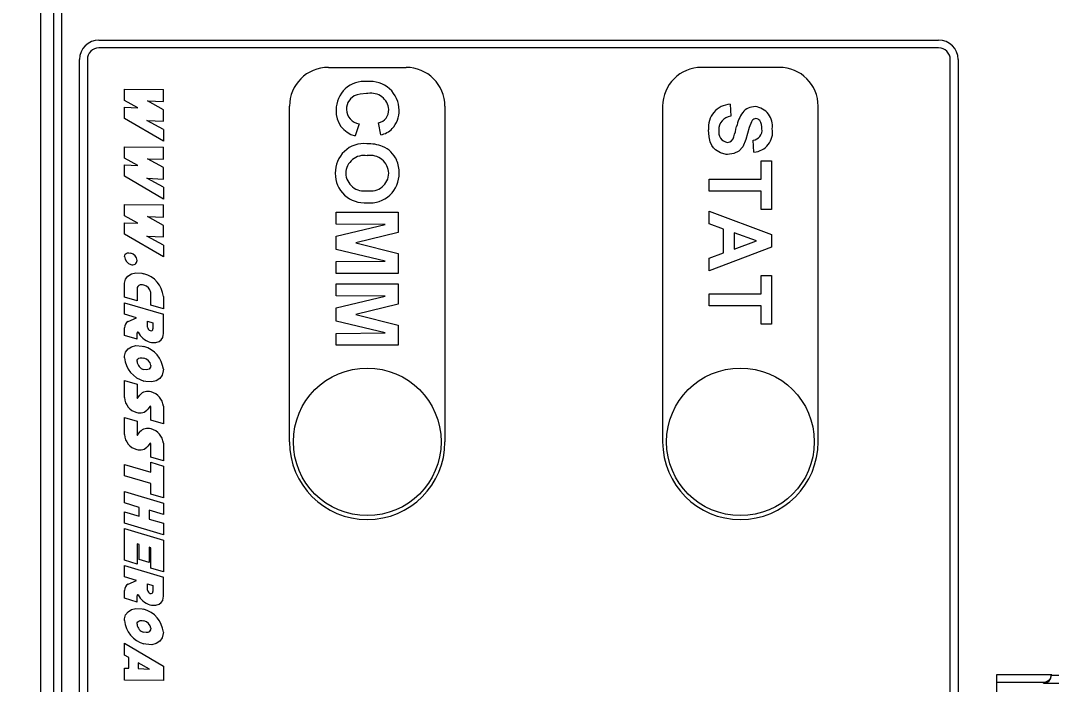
# Model space of a CAD drawing. Header units: inches. Extents: x 0.3 to 10.6, y 0.4 to 8.2.
# Drawn here: x 2.912 to 3.795, y 4.419 to 4.989 of the extents above; entities that cross this region are included whole.
import ezdxf

# ---------------------------------------------------------------- set-up
doc = ezdxf.new("R2010")
doc.units = ezdxf.units.IN
doc.header["$MEASUREMENT"] = 0
doc.layers.add('FORMAT', color=7, linetype='Continuous', lineweight=0)
doc.styles.add('SLDTEXTSTYLE0', font='TXT', dxfattribs={"width": 0.75})
doc.dimstyles.new('SLDDIMSTYLE0', dxfattribs={"dimtxt": 0.25, "dimasz": 0.236, "dimexe": 0, "dimexo": 0.0625, "dimgap": 0.0625, "dimtad": 1, "dimtoh": 1, "dimdec": 3, "dimlfac": 1.5, "dimzin": 12, "dimdsep": 46, "dimtxsty": 'SLDTEXTSTYLE0', "dimblk1": 'CLOSED', "dimblk2": 'CLOSED', "dimsah": 1, "dimcen": 0.09, "dimadec": 0, "dimazin": 0, "dimtfac": 1, "dimtofl": 0, "dimtmove": 0, "dimatfit": 3, "dimldrblk": 'CLOSED', "dimfxl": 0, "dimtolj": 1, "dimtzin": 12, "dimarcsym": 0})
doc.dimstyles.new('SLDDIMSTYLE1', dxfattribs={"dimtxt": 0.25, "dimasz": 0.236, "dimexe": 0, "dimexo": 0.0625, "dimgap": 0.0625, "dimtad": 1, "dimtoh": 1, "dimdec": 3, "dimlfac": 1.5, "dimzin": 4, "dimdsep": 46, "dimtxsty": 'SLDTEXTSTYLE0', "dimblk1": 'CLOSED', "dimblk2": 'CLOSED', "dimsah": 1, "dimcen": 0.09, "dimadec": 0, "dimazin": 0, "dimtfac": 1, "dimtofl": 0, "dimtmove": 0, "dimatfit": 3, "dimldrblk": 'CLOSED', "dimfxl": 0, "dimtolj": 1, "dimtzin": 12, "dimarcsym": 0})

# ---------------------------------------------------------------- blocks, each defined once
blk = doc.blocks.new('_Closed')
at = {"color": 0, "linetype": 'ByBlock', "lineweight": -2}
for p, q in [((-1, 0.166667), (0, 0)), ((-1, 0.166667), (-1, -0.166667)), ((0, 0), (-1, -0.166667)), ((0, 0), (-1, 0))]:
    blk.add_line(p, q, dxfattribs=at)
blk = doc.blocks.new('*D5')
at = {"layer": 'FORMAT'}
for p, q in [((3.02646, 6.48353), (2.49615, 6.48353)), ((2.53515, 6.48353), (2.53515, 3.74353)), ((3.02646, 3.74353), (2.49615, 3.74353))]:
    blk.add_line(p, q, dxfattribs=at)
for centre, start, end in [((2.33678, 5.4564), 63.43495, 116.56505), ((2.33678, 5.29373), 243.43495, 296.56505)]:
    blk.add_arc(centre, 0.44358, start, end, dxfattribs=at)
at = {"layer": 'FORMAT', "xscale": 0.236, "yscale": 0.236}
for p, rotation in [((2.53515, 6.48353, 0.03963), 90.0000000000004), ((2.53515, 3.74353, 0.03963), 270.0000000000004)]:
    blk.add_blockref('_Closed', p, dxfattribs=dict(at, rotation=rotation))
at = {"layer": 'FORMAT', "insert": (2.21582, 4.95948), "char_height": 0.25, "attachment_point": 1, "rotation": 90, "style": 'SLDTEXTSTYLE0'}
blk.add_mtext('4.110', dxfattribs=at)
blk = doc.blocks.new('*D6')
at = {"layer": 'FORMAT'}
for p, q in [((3.76306, 6.6969), (1.69962, 6.6969)), ((1.73862, 6.6969), (1.73862, 3.53162)), ((3.76306, 3.53162), (1.69962, 3.53162))]:
    blk.add_line(p, q, dxfattribs=at)
for centre, start, end in [((1.54025, 5.4564), 63.43495, 116.56505), ((1.54025, 5.29373), 243.43495, 296.56505)]:
    blk.add_arc(centre, 0.44358, start, end, dxfattribs=at)
at = {"layer": 'FORMAT', "xscale": 0.236, "yscale": 0.236}
for p, rotation in [((1.73862, 6.6969, 0.03963), 90.0000000000901), ((1.73862, 3.53162, 0.03963), 270.00000000009)]:
    blk.add_blockref('_Closed', p, dxfattribs=dict(at, rotation=rotation))
at = {"layer": 'FORMAT', "insert": (1.41928, 4.95948), "char_height": 0.25, "attachment_point": 1, "rotation": 90, "style": 'SLDTEXTSTYLE0'}
blk.add_mtext('4.748', dxfattribs=at)

msp = doc.modelspace()

# ---------------------------------------------------------------- linework, layer by layer
at = {"color": 7, "linetype": 'Continuous', "lineweight": 15}
for p, q in [((2.92892, 3.74363), (2.92892, 6.48343)), ((2.93988, 5.1902), (2.93988, 3.91794)), ((2.94654, 5.17275), (2.94654, 3.91794)), ((2.9788, 4.97229), (3.6988, 4.97229)), ((3.6988, 4.96553), (2.9788, 4.96553)), ((2.96213, 3.92886), (2.96213, 4.95562)), ((2.9688, 4.95553), (2.9688, 3.92886)), ((3.7088, 4.3822), (3.7088, 4.95553)), ((3.71546, 4.95562), (3.71546, 3.92886)), ((3.17546, 4.94886), (3.24213, 4.94886)), ((3.56213, 4.94886), (3.49546, 4.94886)), ((3.00065, 4.93025), (3.03398, 4.92992)), ((3.00065, 4.92048), (3.00065, 4.93025)), ((3.03398, 4.91954), (3.03398, 4.92992)), ((3.01209, 4.91419), (3.00065, 4.92048)), ((3.00065, 4.91472), (3.01209, 4.91419)), ((3.00065, 4.90494), (3.00065, 4.91472)), ((3.03398, 4.91244), (3.0205, 4.92001)), ((3.0205, 4.92001), (3.03398, 4.91954)), ((3.14213, 4.62753), (3.14213, 4.91553)), ((3.27546, 4.91553), (3.27546, 4.62753)), ((3.46213, 4.91553), (3.46213, 4.62753)), ((3.51991, 4.91717), (3.52059, 4.90692)), ((3.59546, 4.62753), (3.59546, 4.91553)), ((3.03398, 4.90261), (3.03398, 4.91244)), ((3.03398, 4.88539), (3.00065, 4.90494)), ((3.03398, 4.89549), (3.01983, 4.90327)), ((3.01983, 4.90327), (3.03398, 4.90261)), ((3.20196, 4.90042), (3.19854, 4.89016)), ((3.22042, 4.89085), (3.21837, 4.9011)), ((3.03398, 4.89549), (3.03398, 4.88539)), ((3.00065, 4.8709), (3.00065, 4.88068)), ((3.00065, 4.88068), (3.03398, 4.88035)), ((3.03398, 4.86997), (3.03398, 4.88035)), ((3.54042, 4.87615), (3.53974, 4.8864)), ((3.01209, 4.86461), (3.00065, 4.8709)), ((3.0205, 4.87043), (3.03398, 4.86997)), ((3.03398, 4.86286), (3.0205, 4.87043)), ((3.00065, 4.86514), (3.01209, 4.86461)), ((3.00065, 4.85536), (3.00065, 4.86514)), ((3.03398, 4.85303), (3.03398, 4.86286)), ((3.54657, 4.8529), (3.54657, 4.86862)), ((3.54657, 4.86862), (3.55546, 4.86862)), ((3.55546, 4.86862), (3.55546, 4.82692)), ((3.03398, 4.83581), (3.00065, 4.85536)), ((3.01983, 4.85369), (3.03398, 4.85303)), ((3.03398, 4.84591), (3.01983, 4.85369)), ((3.50213, 4.8529), (3.54657, 4.8529)), ((3.50213, 4.84264), (3.50213, 4.8529)), ((3.03398, 4.84591), (3.03398, 4.83581)), ((3.54657, 4.84264), (3.50213, 4.84264)), ((3.54657, 4.82692), (3.54657, 4.84264)), ((3.00065, 4.8311), (3.03398, 4.83077)), ((3.00065, 4.82132), (3.00065, 4.8311)), ((3.03398, 4.82039), (3.03398, 4.83077)), ((3.55546, 4.82692), (3.54657, 4.82692)), ((3.01209, 4.81503), (3.00065, 4.82132)), ((3.0205, 4.82085), (3.03398, 4.82039)), ((3.03398, 4.81328), (3.0205, 4.82085)), ((3.18213, 4.81427), (3.18213, 4.82452)), ((3.18213, 4.82452), (3.23546, 4.82452)), ((3.23546, 4.82452), (3.23546, 4.80717)), ((3.50213, 4.81461), (3.50213, 4.82555)), ((3.50213, 4.82555), (3.55546, 4.80539)), ((3.00065, 4.80578), (3.00065, 4.81556)), ((3.00065, 4.81556), (3.01209, 4.81503)), ((3.03398, 4.80345), (3.03398, 4.81328)), ((3.22412, 4.81392), (3.18213, 4.81427)), ((3.18213, 4.80391), (3.22412, 4.81392)), ((3.51444, 4.81011), (3.50213, 4.81461)), ((3.51444, 4.78964), (3.51444, 4.81011)), ((3.03398, 4.78623), (3.00065, 4.80578)), ((3.03398, 4.79634), (3.01983, 4.80411)), ((3.01983, 4.80411), (3.03398, 4.80345)), ((3.18213, 4.79248), (3.18213, 4.80391)), ((3.23546, 4.80717), (3.19909, 4.7982)), ((3.52333, 4.80689), (3.52333, 4.7929)), ((3.54247, 4.79991), (3.52333, 4.80689)), ((3.52333, 4.7929), (3.54247, 4.79991)), ((3.55546, 4.80539), (3.55546, 4.79452)), ((3.03398, 4.79634), (3.03398, 4.78623)), ((3.22412, 4.78247), (3.18213, 4.79248)), ((3.19909, 4.7982), (3.23546, 4.78922)), ((3.55546, 4.79452), (3.50213, 4.77427)), ((3.18213, 4.78213), (3.22412, 4.78247)), ((3.18213, 4.77187), (3.18213, 4.78213)), ((3.23546, 4.78922), (3.23546, 4.77187)), ((3.50213, 4.78514), (3.51444, 4.78964)), ((3.50213, 4.77427), (3.50213, 4.78514)), ((3.23546, 4.77187), (3.18213, 4.77187)), ((3.54657, 4.77016), (3.55546, 4.77016)), ((3.54657, 4.75444), (3.54657, 4.77016)), ((3.55546, 4.77016), (3.55546, 4.72845)), ((3.00065, 4.75162), (3.00065, 4.76226)), ((3.01145, 4.75916), (3.01145, 4.74841)), ((3.02319, 4.74491), (3.02319, 4.75566)), ((3.18213, 4.75273), (3.18213, 4.76298)), ((3.18213, 4.76298), (3.23546, 4.76298)), ((3.23546, 4.76298), (3.23546, 4.74563)), ((3.01145, 4.74841), (3.00065, 4.75162)), ((3.00065, 4.73703), (3.00065, 4.74689)), ((3.00065, 4.74689), (3.03398, 4.73697)), ((3.03398, 4.75234), (3.03398, 4.74169)), ((3.22412, 4.75239), (3.18213, 4.75273)), ((3.18213, 4.74237), (3.22412, 4.75239)), ((3.50213, 4.75444), (3.54657, 4.75444)), ((3.50213, 4.74418), (3.50213, 4.75444)), ((3.03398, 4.74169), (3.02319, 4.74491)), ((3.18213, 4.73094), (3.18213, 4.74237)), ((3.23546, 4.74563), (3.19909, 4.73666)), ((3.54657, 4.74418), (3.50213, 4.74418)), ((3.54657, 4.72845), (3.54657, 4.74418)), ((3.0111, 4.73392), (3.00065, 4.73703)), ((3.00379, 4.73087), (3.0111, 4.73392)), ((3.0205, 4.72582), (3.0205, 4.73112)), ((3.0205, 4.73112), (3.02506, 4.72976)), ((3.02506, 4.72976), (3.02506, 4.72446)), ((3.03398, 4.72015), (3.03398, 4.73697)), ((3.22412, 4.72093), (3.18213, 4.73094)), ((3.19909, 4.73666), (3.23546, 4.72768)), ((3.00065, 4.71874), (3.00065, 4.72535)), ((3.01145, 4.71553), (3.01145, 4.72078)), ((3.18213, 4.72059), (3.22412, 4.72093)), ((3.18213, 4.71033), (3.18213, 4.72059)), ((3.23546, 4.72768), (3.23546, 4.71033)), ((3.55546, 4.72845), (3.54657, 4.72845)), ((3.01145, 4.71553), (3.00065, 4.71874)), ((3.23546, 4.71033), (3.18213, 4.71033)), ((3.00065, 4.66543), (3.00065, 4.68013)), ((3.00065, 4.68013), (3.01145, 4.67692)), ((3.01145, 4.67692), (3.01145, 4.66514)), ((3.01174, 4.66507), (3.01389, 4.6677)), ((3.03398, 4.65809), (3.03398, 4.64292)), ((3.02273, 4.65801), (3.02074, 4.65558)), ((3.02319, 4.64613), (3.02319, 4.65795)), ((3.00065, 4.63369), (3.00065, 4.64839)), ((3.00065, 4.64839), (3.01145, 4.64518)), ((3.01145, 4.64518), (3.01145, 4.6334)), ((3.03398, 4.64292), (3.02319, 4.64613)), ((3.01174, 4.63333), (3.01389, 4.63597)), ((3.02273, 4.62628), (3.02074, 4.62384)), ((3.02319, 4.61439), (3.02319, 4.62621)), ((3.03398, 4.62635), (3.03398, 4.61118)), ((3.03398, 4.61118), (3.02319, 4.61439)), ((3.00065, 4.60821), (3.02319, 4.60149)), ((3.00065, 4.59835), (3.00065, 4.60821)), ((3.02319, 4.60995), (3.03398, 4.60673)), ((3.02319, 4.60149), (3.02319, 4.60995)), ((3.03398, 4.60673), (3.03398, 4.57944)), ((3.02319, 4.59164), (3.00065, 4.59835)), ((3.02319, 4.58266), (3.02319, 4.59164)), ((3.00065, 4.57506), (3.00065, 4.58492)), ((3.00065, 4.58492), (3.03398, 4.57499)), ((3.03398, 4.57944), (3.02319, 4.58266)), ((3.01333, 4.57129), (3.00065, 4.57506)), ((3.01333, 4.56378), (3.01333, 4.57129)), ((3.03398, 4.57499), (3.03398, 4.56514)), ((3.00065, 4.55769), (3.00065, 4.56755)), ((3.00065, 4.56755), (3.01333, 4.56378)), ((3.02178, 4.56877), (3.02178, 4.56126)), ((3.03398, 4.56514), (3.02178, 4.56877)), ((3.02178, 4.56126), (3.03398, 4.55762)), ((3.03398, 4.54776), (3.00065, 4.55769)), ((3.00065, 4.52589), (3.00065, 4.55318)), ((3.00065, 4.55318), (3.03398, 4.54326)), ((3.03398, 4.55762), (3.03398, 4.54776)), ((3.03398, 4.54326), (3.03398, 4.51597)), ((3.01333, 4.53955), (3.01145, 4.54011)), ((3.01145, 4.54011), (3.01145, 4.52268)), ((3.01333, 4.52644), (3.01333, 4.53955)), ((3.02319, 4.53661), (3.02178, 4.53704)), ((3.02178, 4.53704), (3.02178, 4.52392)), ((3.02319, 4.51918), (3.02319, 4.53661)), ((3.01145, 4.52268), (3.00065, 4.52589)), ((3.02178, 4.52392), (3.01333, 4.52644)), ((3.00065, 4.51159), (3.00065, 4.52145)), ((3.00065, 4.52145), (3.03398, 4.51152)), ((3.03398, 4.51597), (3.02319, 4.51918)), ((3.0111, 4.50848), (3.00065, 4.51159)), ((3.00379, 4.50542), (3.0111, 4.50848)), ((3.03398, 4.4947), (3.03398, 4.51152)), ((3.00065, 4.4933), (3.00065, 4.4999)), ((3.0205, 4.50037), (3.0205, 4.50567)), ((3.0205, 4.50567), (3.02506, 4.50432)), ((3.02506, 4.50432), (3.02506, 4.49901)), ((3.01145, 4.49009), (3.00065, 4.4933)), ((3.01145, 4.49009), (3.01145, 4.49534)), ((3.00065, 4.45469), (3.03398, 4.43516)), ((3.00065, 4.44461), (3.00065, 4.45469)), ((3.00441, 4.44239), (3.00065, 4.44461)), ((3.00441, 4.43318), (3.00441, 4.44239)), ((3.01239, 4.43781), (3.01239, 4.43296)), ((3.02212, 4.43251), (3.01239, 4.43781)), ((3.00065, 4.43319), (3.00441, 4.43318)), ((3.00065, 4.42308), (3.00065, 4.43319)), ((3.01239, 4.43296), (3.02212, 4.43251)), ((3.03398, 4.43516), (3.03398, 4.4228)), ((3.03398, 4.4228), (3.00065, 4.42308)), ((3.7488, 4.42794), (3.79546, 4.42794)), ((3.7488, 3.65081), (3.7488, 4.42794)), ((3.7488, 4.42128), (3.7888, 4.42128)), ((3.7888, 4.42053), (3.7888, 4.42128)), ((3.7888, 4.42053), (5.90413, 4.42053)), ((3.79546, 4.42794), (3.79546, 4.42806)), ((3.79546, 4.4272), (5.9108, 4.4272))]:
    msp.add_line(p, q, dxfattribs=at)
at = {"color": 7, "linetype": 'Continuous', "lineweight": 15, "flags": 128}
for points in [[(3.20946, 4.9264), (3.20813, 4.92638), (3.2028, 4.92587), (3.20021, 4.92525), (3.19774, 4.92427), (3.19454, 4.92193), (3.19229, 4.91871), (3.19113, 4.91469), (3.19102, 4.91275)], [(3.53896, 4.90328), (3.53824, 4.90216), (3.53637, 4.89712), (3.53357, 4.88682), (3.53079, 4.88061), (3.52749, 4.87706), (3.52318, 4.87483), (3.5178, 4.87409)], [(3.5178, 4.87409), (3.51647, 4.87415), (3.51164, 4.87537), (3.50743, 4.87802), (3.50567, 4.87988), (3.5043, 4.8819), (3.50297, 4.88486), (3.50188, 4.88926), (3.50145, 4.89531)], [(3.00065, 4.78642), (3.00088, 4.78775), (3.00138, 4.78857), (3.00211, 4.78919), (3.00311, 4.78963), (3.0044, 4.78978), (3.00605, 4.78951)], [(3.00065, 4.76226), (3.00071, 4.7636), (3.00162, 4.767), (3.00366, 4.76974), (3.0067, 4.77166), (3.01026, 4.77259), (3.01557, 4.77224), (3.01732, 4.77179)], [(3.01732, 4.76193), (3.01601, 4.76222), (3.0141, 4.76217), (3.01292, 4.76169), (3.01197, 4.76084), (3.01152, 4.75983), (3.01145, 4.75916)], [(3.0225, 4.71316), (3.02379, 4.71283), (3.02758, 4.71271), (3.03035, 4.71364), (3.03219, 4.71501), (3.03342, 4.71695), (3.03393, 4.719), (3.03398, 4.72015)], [(3.00065, 4.69966), (3.00071, 4.70099), (3.00162, 4.70443), (3.00369, 4.70721), (3.00677, 4.70914), (3.01035, 4.71005), (3.0157, 4.70968), (3.01732, 4.70926)], [(3.01145, 4.69645), (3.01165, 4.69762), (3.01213, 4.69842), (3.01307, 4.6992), (3.0142, 4.69964), (3.01589, 4.6997), (3.01732, 4.6994)], [(3.02319, 4.69295), (3.02298, 4.69162), (3.02248, 4.69071), (3.02172, 4.69001), (3.02065, 4.68947), (3.01925, 4.68924), (3.01732, 4.68954)], [(3.03398, 4.68974), (3.03392, 4.6884), (3.03301, 4.6848), (3.0309, 4.6819), (3.02774, 4.67989), (3.02406, 4.67893), (3.01883, 4.67929), (3.01732, 4.67968)], [(3.0225, 4.48771), (3.02379, 4.48739), (3.02758, 4.48726), (3.03035, 4.48819), (3.03219, 4.48957), (3.03342, 4.49151), (3.03393, 4.49356), (3.03398, 4.4947)], [(3.00065, 4.47422), (3.00071, 4.47555), (3.00162, 4.47899), (3.00369, 4.48176), (3.00677, 4.4837), (3.01035, 4.48461), (3.0157, 4.48423), (3.01732, 4.48381)], [(3.01145, 4.471), (3.01165, 4.47217), (3.01213, 4.47298), (3.01307, 4.47375), (3.0142, 4.47419), (3.01589, 4.47425), (3.01732, 4.47395)], [(3.02319, 4.4675), (3.02298, 4.46618), (3.02248, 4.46527), (3.02172, 4.46456), (3.02065, 4.46402), (3.01925, 4.4638), (3.01732, 4.46409)], [(3.03398, 4.46429), (3.03392, 4.46296), (3.03301, 4.45935), (3.0309, 4.45645), (3.02774, 4.45444), (3.02406, 4.45348), (3.01883, 4.45384), (3.01732, 4.45423)]]:
    msp.add_lwpolyline(points, dxfattribs=at)
at = {"color": 7, "linetype": 'Continuous', "lineweight": 15}
for centre in [(3.2088, 4.62753), (3.5288, 4.62753)]:
    msp.add_circle(centre, 0.06333, dxfattribs=at)
for centre, radius, start, end in [((2.9788, 4.95562), 0.01667, 90, 180), ((3.6988, 4.95562), 0.01667, 360, 90), ((2.9788, 4.95553), 0.01, 90, 180), ((3.6988, 4.95553), 0.01, 0, 90), ((3.17546, 4.91553), 0.03333, 90, 180), ((3.24213, 4.91553), 0.03333, 0, 90), ((3.49546, 4.91553), 0.03333, 90, 180), ((3.56213, 4.91553), 0.03333, 0, 90), ((3.20635, 4.91255), 0.02422, 84.47414, 180.52378), ((3.21129, 4.91194), 0.02486, 0.07225, 96.0249), ((3.21221, 4.91157), 0.01509, 4.23677, 100.51943), ((3.52105, 4.89749), 0.01972, 93.30844, 186.32412), ((3.54143, 4.90115), 0.01397, 90.06426, 139.65407), ((3.53958, 4.89848), 0.01674, 351.85769, 83.70504), ((3.20335, 4.91088), 0.02127, 176.09073, 256.92984), ((3.20361, 4.91291), 0.0126, 180.71592, 262.45282), ((3.21586, 4.91223), 0.0114, 282.69836, 2.28729), ((3.21352, 4.91142), 0.02263, 317.89826, 1.39955), ((3.52172, 4.89558), 0.0114, 95.67398, 182.71754), ((3.55686, 4.89178), 0.03192, 144.76472, 168.75249), ((3.37938, 4.93252), 0.15019, 343.29392, 346.71226), ((3.54216, 4.90082), 0.00404, 90.47545, 142.50059), ((3.54222, 4.90107), 0.0038, 33.90617, 91.31172), ((3.53492, 4.8966), 0.01235, 357.17125, 32.26), ((3.21588, 4.91094), 0.0206, 282.73504, 314.4775), ((3.51934, 4.89336), 0.00916, 169.45144, 259.68299), ((3.51713, 4.89054), 0.00621, 275.19742, 348.99698), ((3.53886, 4.89483), 0.00848, 275.93288, 7.81473), ((3.53917, 4.89331), 0.01721, 274.16207, 9.39057), ((3.20608, 4.85879), 0.02465, 84.4279, 181.95245), ((3.20934, 4.84845), 0.03488, 68.65392, 91.41261), ((3.21267, 4.85922), 0.02366, 25.33521, 66.68615), ((3.20617, 4.85745), 0.01584, 80.3277, 178.12146), ((3.21146, 4.85749), 0.0158, 1.76543, 99.59089), ((3.20844, 4.85875), 0.02771, 358.6493, 22.4581), ((3.20633, 4.8575), 0.02489, 178.96371, 275.51118), ((3.20628, 4.85872), 0.01596, 182.67965, 279.72058), ((3.21134, 4.8574), 0.02482, 263.93947, 1.61087), ((3.21171, 4.85829), 0.01555, 259.88835, 358.81445), ((3.00823, 4.78693), 0.00759, 183.8011, 253.33666), ((3.00437, 4.78261), 0.0071, 4.85327, 76.32735), ((3.00759, 4.78319), 0.00386, 246.43614, 0.33122), ((3.01135, 4.74981), 0.02278, 6.37127, 74.80333), ((3.01572, 4.75456), 0.00755, 8.4199, 77.77365), ((3.00673, 4.72555), 0.00608, 118.89335, 181.88067), ((3.01234, 4.72085), 0.000896, 92.73242, 184.21216), ((3.02737, 4.72929), 0.01686, 206.59263, 253.18248), ((3.02333, 4.72571), 0.00283, 177.88229, 258.82904), ((3.02355, 4.72426), 0.00153, 239.90737, 7.6392), ((3.01131, 4.68725), 0.02281, 6.2491, 74.7338), ((3.02355, 4.70182), 0.023, 185.38016, 254.28052), ((3.01917, 4.69706), 0.00774, 184.51189, 256.16776), ((3.01574, 4.69207), 0.00749, 6.73215, 77.8805), ((3.02055, 4.66215), 0.00868, 70.1455, 140.17997), ((3.02021, 4.65688), 0.01383, 5.00863, 76.23434), ((3.01462, 4.66631), 0.014, 183.58149, 255.56496), ((3.01133, 4.66444), 0.000707, 68.92866, 80.06684), ((3.01185, 4.6661), 0.00104, 255.16521, 264.22509), ((3.01395, 4.66089), 0.00862, 250.91911, 321.94028), ((3.02259, 4.6565), 0.00152, 72.21815, 84.64493), ((3.02311, 4.65812), 0.000182, 250.43451, 292.9174), ((3.01462, 4.63457), 0.014, 183.58238, 255.56407), ((3.01133, 4.63271), 0.000701, 68.88582, 80.10968), ((3.01185, 4.63439), 0.00106, 255.26729, 264.12302), ((3.02055, 4.63041), 0.00868, 70.14758, 140.17789), ((3.02021, 4.62514), 0.01383, 5.00847, 76.23427), ((3.01395, 4.62915), 0.00862, 250.92009, 321.93983), ((3.02259, 4.62476), 0.00152, 72.22713, 84.65261), ((3.02311, 4.62638), 0.000183, 250.51833, 292.79117), ((3.2088, 4.62753), 0.06667, 180, 0), ((3.5288, 4.62753), 0.06667, 180, 0), ((3.00673, 4.5001), 0.00608, 118.89202, 181.88114), ((3.02333, 4.50027), 0.00283, 177.88188, 258.83039), ((3.02355, 4.49881), 0.00153, 239.90551, 7.64106), ((3.01234, 4.4954), 0.000896, 92.72133, 184.22035), ((3.02737, 4.50385), 0.01686, 206.59448, 253.18063), ((3.01131, 4.46181), 0.02281, 6.2491, 74.7338), ((3.02355, 4.47637), 0.023, 185.38011, 254.28043), ((3.01574, 4.46663), 0.00749, 6.73222, 77.87999), ((3.01917, 4.47161), 0.00774, 184.51144, 256.16782)]:
    msp.add_arc(centre, radius, start, end, dxfattribs=at)
for centre in [(3.7888, 4.42794), (3.7888, 4.4272)]:
    msp.add_ellipse(centre, major_axis=(0.00476, 0.00476), ratio=0.982697, start_param=3.935717, end_param=5.48906, dxfattribs=at)
msp.add_open_spline([(3.79546, 4.4272), (3.79546, 4.42724), (3.79546, 4.42728), (3.79546, 4.42731)], degree=3, dxfattribs=at)

# ---------------------------------------------------------------- dimensions: what is measured, and where the dimension line sits
at = {"layer": 'FORMAT'}
for base, p1, p2, dimstyle, picture, middle in [((1.73862, 3.53162), (3.80206, 6.6969), (3.80206, 3.53162), 'SLDDIMSTYLE0', '*D6', (1.73862, 5.37506)), ((2.53515, 3.74353), (3.06546, 6.48353), (3.06546, 3.74353), 'SLDDIMSTYLE1', '*D5', (2.53515, 5.37506))]:
    dim = msp.add_linear_dim(base=base, p1=p1, p2=p2, angle=90, text='(<>)', dimstyle=dimstyle, dxfattribs=at)
    dim.commit()
    dim.dimension.update_dxf_attribs({"geometry": picture, "text_midpoint": middle, "dimtype": 160})

doc.saveas('drawing.dxf')
